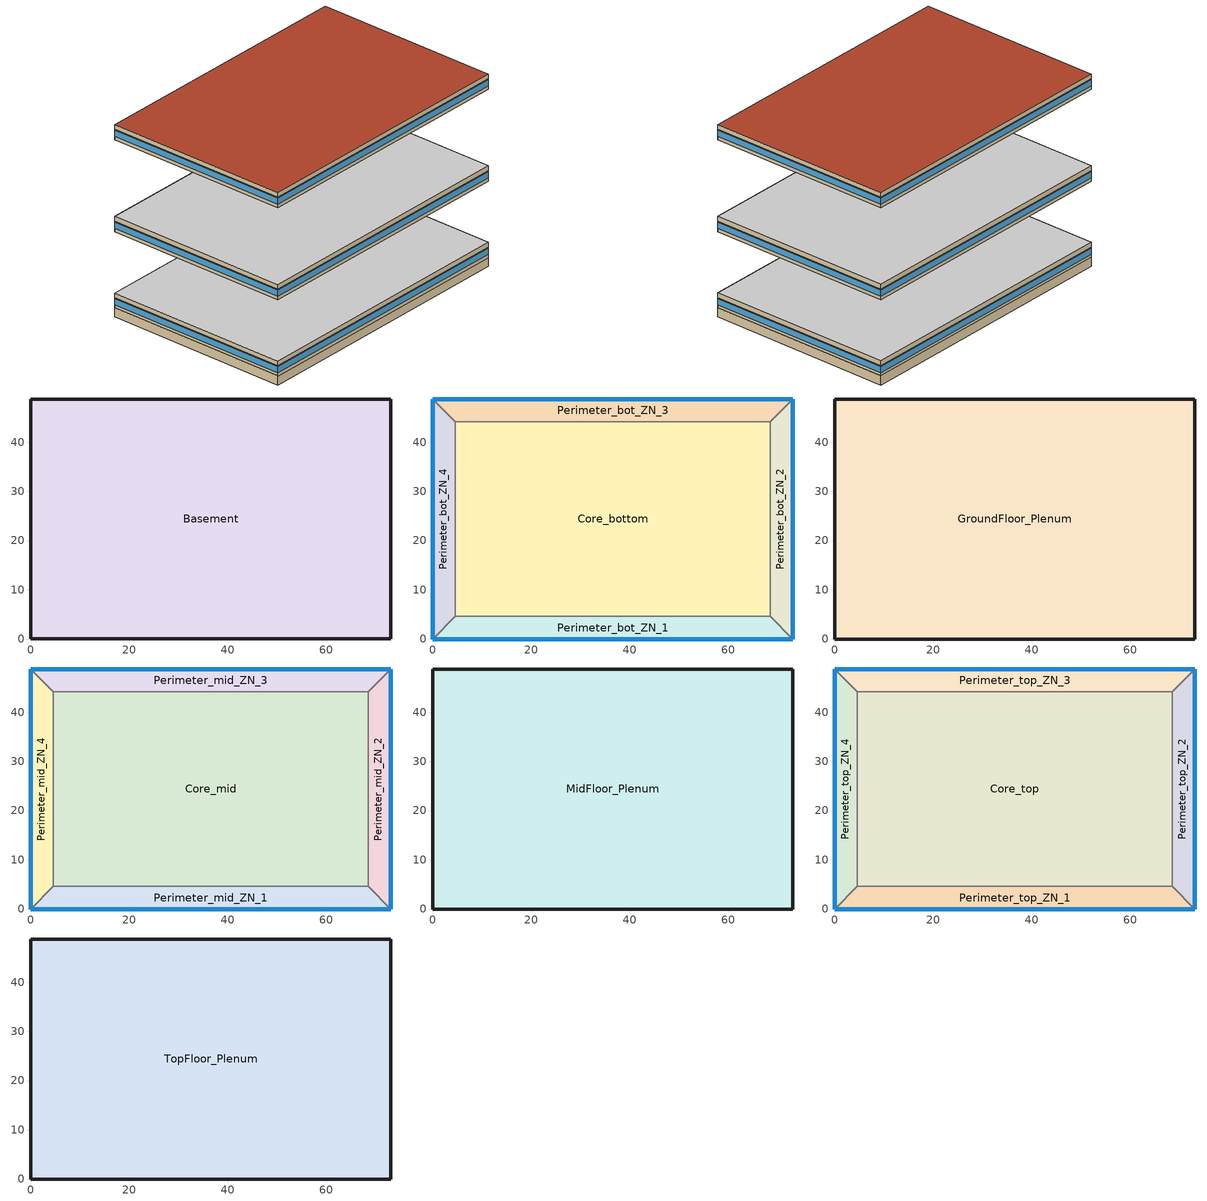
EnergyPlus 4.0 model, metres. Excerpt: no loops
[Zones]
Basement
 floor ground (ext-slab): 73.11,48.78 73.11,0.04 0,0.04 0,48.78 z-2.24
 wall ground (below-grade-wall-nonres): 73.11,0.04 73.11,48.78 0,48.78 0,0.04 73.11,0.04 z-2.24:0.2
Core_bottom
 floor to Basement (INT-FLOOR-TOPSIDE): 68.53,44.16 68.53,4.57 4.57,4.57 4.57,44.16 z0
 wall to Perimeter_bot_ZN_2 (int-walls): 68.53,4.57 68.53,44.16 z0:2.74
 wall to Perimeter_bot_ZN_3 (int-walls): 68.53,44.16 4.57,44.16 z0:2.74
 wall to Perimeter_bot_ZN_1 (int-walls): 4.57,4.57 68.53,4.57 z0:2.74
 wall to Perimeter_bot_ZN_4 (int-walls): 4.57,44.16 4.57,4.57 z0:2.74
Perimeter_bot_ZN_1
 floor to Basement (INT-FLOOR-TOPSIDE): 68.53,4.57 73.11,0 0,0 4.57,4.57 z0
 wall outside (ext-walls-mass-nonres): 0,0 73.11,0 z0:2.74
 wall to Perimeter_bot_ZN_2 (int-walls): 73.11,0 68.53,4.57 z0:2.74
 wall to Perimeter_bot_ZN_4 (int-walls): 4.57,4.57 0,0 z0:2.74
 window (window-90.1-2004-nonres-fixed): 0,0 73.11,0 z0.91:2.5
Perimeter_bot_ZN_2
 floor to Basement (INT-FLOOR-TOPSIDE): 68.53,44.16 73.11,48.74 73.11,0 68.53,4.57 z0
 wall outside (ext-walls-mass-nonres): 73.11,0 73.11,48.74 z0:2.74
 wall to Perimeter_bot_ZN_3 (int-walls): 73.11,48.74 68.53,44.16 z0:2.74
 window (window-90.1-2004-nonres-fixed): 73.11,0 73.11,48.74 z0.91:2.5
Perimeter_bot_ZN_3
 floor to Basement (INT-FLOOR-TOPSIDE): 4.57,44.16 0,48.74 73.11,48.74 68.53,44.16 z0
 wall outside (ext-walls-mass-nonres): 73.11,48.74 0,48.74 z0:2.74
 wall to Perimeter_bot_ZN_4 (int-walls): 0,48.74 4.57,44.16 z0:2.74
 window (window-90.1-2004-nonres-fixed): 73.11,48.74 0,48.74 z0.91:2.5
Perimeter_bot_ZN_4
 floor to Basement (INT-FLOOR-TOPSIDE): 4.57,4.57 0,0 0,48.74 4.57,44.16 z0
 wall outside (ext-walls-mass-nonres): 0,48.74 0,0 z0:2.74
 window (window-90.1-2004-nonres-fixed): 0,48.74 0,0 z0.91:2.5
GroundFloor_Plenum
 floor to Perimeter_bot_ZN_1 (DropCeiling): 4.57,4.57 68.53,4.57 73.11,0 0,0 z2.74
 floor to Perimeter_bot_ZN_2 (DropCeiling): 73.11,48.74 73.11,0 68.53,4.57 68.53,44.16 z2.74
 floor to Perimeter_bot_ZN_3 (DropCeiling): 68.53,44.16 4.57,44.16 0,48.74 73.11,48.74 z2.74
 floor to Perimeter_bot_ZN_4 (DropCeiling): 4.57,44.16 4.57,4.57 0,0 0,48.74 z2.74
 floor to Core_bottom (DropCeiling): 68.53,4.57 4.57,4.57 4.57,44.16 68.53,44.16 z2.74
 wall outside (ext-walls-mass-nonres): 73.11,0 73.11,48.74 0,48.74 0,0 73.11,0 z2.74:3.96
 ceiling adiabatic (INT-FLOOR-UNDERSIDE): 73.11,0 73.11,48.74 0,48.74 0,0 z3.96
Core_mid
 floor adiabatic (INT-FLOOR-TOPSIDE): 68.53,44.16 68.53,4.57 4.57,4.57 4.57,44.16 z19.82
 wall to Perimeter_mid_ZN_2 (int-walls): 68.53,4.57 68.53,44.16 z19.82:22.56
 wall to Perimeter_mid_ZN_3 (int-walls): 68.53,44.16 4.57,44.16 z19.82:22.56
 wall to Perimeter_mid_ZN_1 (int-walls): 4.57,4.57 68.53,4.57 z19.82:22.56
 wall to Perimeter_mid_ZN_4 (int-walls): 4.57,44.16 4.57,4.57 z19.82:22.56
Perimeter_mid_ZN_1
 floor adiabatic (INT-FLOOR-TOPSIDE): 68.53,4.57 73.11,0 0,0 4.57,4.57 z19.82
 wall outside (ext-walls-mass-nonres): 0,0 73.11,0 z19.82:22.56
 wall to Perimeter_mid_ZN_2 (int-walls): 73.11,0 68.53,4.57 z19.82:22.56
 wall to Perimeter_mid_ZN_4 (int-walls): 4.57,4.57 0,0 z19.82:22.56
 window (window-90.1-2004-nonres-fixed): 0,0 73.11,0 z20.73:22.32
Perimeter_mid_ZN_2
 floor adiabatic (INT-FLOOR-TOPSIDE): 68.53,44.16 73.11,48.74 73.11,0 68.53,4.57 z19.82
 wall outside (ext-walls-mass-nonres): 73.11,0 73.11,48.74 z19.82:22.56
 wall to Perimeter_mid_ZN_3 (int-walls): 73.11,48.74 68.53,44.16 z19.82:22.56
 window (window-90.1-2004-nonres-fixed): 73.11,0 73.11,48.74 z20.73:22.32
Perimeter_mid_ZN_3
 floor adiabatic (INT-FLOOR-TOPSIDE): 4.57,44.16 0,48.74 73.11,48.74 68.53,44.16 z19.82
 wall outside (ext-walls-mass-nonres): 73.11,48.74 0,48.74 z19.82:22.56
 wall to Perimeter_mid_ZN_4 (int-walls): 0,48.74 4.57,44.16 z19.82:22.56
 window (window-90.1-2004-nonres-fixed): 73.11,48.74 0,48.74 z20.73:22.32
Perimeter_mid_ZN_4
 floor adiabatic (INT-FLOOR-TOPSIDE): 4.57,4.57 0,0 0,48.74 4.57,44.16 z19.82
 wall outside (ext-walls-mass-nonres): 0,48.74 0,0 z19.82:22.56
 window (window-90.1-2004-nonres-fixed): 0,48.74 0,0 z20.73:22.32
MidFloor_Plenum
 floor to Perimeter_mid_ZN_1 (DropCeiling): 73.11,0 0,0 4.57,4.57 68.53,4.57 z22.56
 floor to Perimeter_mid_ZN_2 (DropCeiling): 73.11,0 68.53,4.57 68.53,44.16 73.11,48.74 z22.56
 floor to Perimeter_mid_ZN_3 (DropCeiling): 0,48.74 73.11,48.74 68.53,44.16 4.57,44.16 z22.56
 floor to Perimeter_mid_ZN_4 (DropCeiling): 0,0 0,48.74 4.57,44.16 4.57,4.57 z22.56
 floor to Core_mid (DropCeiling): 68.53,4.57 4.57,4.57 4.57,44.16 68.53,44.16 z22.56
 wall outside (ext-walls-mass-nonres): 73.11,0 73.11,48.74 0,48.74 0,0 73.11,0 z22.56:23.78
 ceiling adiabatic (INT-FLOOR-UNDERSIDE): 73.11,48.74 0,48.74 0,0 73.11,0 z23.78
Core_top
 floor adiabatic (INT-FLOOR-TOPSIDE): 68.53,44.16 68.53,4.57 4.57,4.57 4.57,44.16 z43.6
 wall to Perimeter_top_ZN_2 (int-walls): 68.53,4.57 68.53,44.16 z43.6:46.34
 wall to Perimeter_top_ZN_3 (int-walls): 68.53,44.16 4.57,44.16 z43.6:46.34
 wall to Perimeter_top_ZN_1 (int-walls): 4.57,4.57 68.53,4.57 z43.6:46.34
 wall to Perimeter_top_ZN_4 (int-walls): 4.57,44.16 4.57,4.57 z43.6:46.34
Perimeter_top_ZN_1
 floor adiabatic (INT-FLOOR-TOPSIDE): 68.53,4.57 73.11,0 0,0 4.57,4.57 z43.6
 wall outside (ext-walls-mass-nonres): 0,0 73.11,0 z43.6:46.34
 wall to Perimeter_top_ZN_2 (int-walls): 73.11,0 68.53,4.57 z43.6:46.34
 wall to Perimeter_top_ZN_4 (int-walls): 4.57,4.57 0,0 z43.6:46.34
 window (window-90.1-2004-nonres-fixed): 0,0 73.11,0 z44.51:46.1
Perimeter_top_ZN_2
 floor adiabatic (INT-FLOOR-TOPSIDE): 68.53,44.16 73.11,48.74 73.11,0 68.53,4.57 z43.6
 wall outside (ext-walls-mass-nonres): 73.11,0 73.11,48.74 z43.6:46.34
 wall to Perimeter_top_ZN_3 (int-walls): 73.11,48.74 68.53,44.16 z43.6:46.34
 window (window-90.1-2004-nonres-fixed): 73.11,0 73.11,48.74 z44.51:46.1
Perimeter_top_ZN_3
 floor adiabatic (INT-FLOOR-TOPSIDE): 4.57,44.16 0,48.74 73.11,48.74 68.53,44.16 z43.6
 wall outside (ext-walls-mass-nonres): 73.11,48.74 0,48.74 z43.6:46.34
 wall to Perimeter_top_ZN_4 (int-walls): 0,48.74 4.57,44.16 z43.6:46.34
 window (window-90.1-2004-nonres-fixed): 73.11,48.74 0,48.74 z44.51:46.1
Perimeter_top_ZN_4
 floor adiabatic (INT-FLOOR-TOPSIDE): 4.57,4.57 0,0 0,48.74 4.57,44.16 z43.6
 wall outside (ext-walls-mass-nonres): 0,48.74 0,0 z43.6:46.34
 window (window-90.1-2004-nonres-fixed): 0,48.74 0,0 z44.51:46.1
TopFloor_Plenum
 floor to Perimeter_top_ZN_1 (DropCeiling): 73.11,0 0,0 4.57,4.57 68.53,4.57 z46.34
 floor to Perimeter_top_ZN_2 (DropCeiling): 73.11,0 68.53,4.57 68.53,44.16 73.11,48.74 z46.34
 floor to Perimeter_top_ZN_3 (DropCeiling): 0,48.74 73.11,48.74 68.53,44.16 4.57,44.16 z46.34
 floor to Perimeter_top_ZN_4 (DropCeiling): 0,0 0,48.74 4.57,44.16 4.57,4.57 z46.34
 floor to Core_top (DropCeiling): 4.57,44.16 68.53,44.16 68.53,4.57 4.57,4.57 z46.34
 wall outside (ext-walls-mass-nonres): 73.11,0 73.11,48.74 0,48.74 0,0 73.11,0 z46.34:47.56
 roof outside (roof-IEAD-nonres): 73.11,0 73.11,48.74 0,48.74 0,0 z47.56
[Site:Location]
USA NV-LAS VEGAS: Latitude {deg}=36.07; Longitude {deg}=-115.17; Time Zone {hr}=-8; Elevation {m}=664
[SizingPeriod:DesignDay] Barometric Pressure {Pa}=93598; Rain {0-no,1-yes}=0; Snow on ground {0-no,1-yes}=0; Day of Month=21; Daylight Savings Time Indicator=0; Humidity Indicating Type=WetBulb
Name | Maximum Dry-Bulb Temperature {C} | Daily Temp Range {C} | Humidity Indicating Conditions at Maximum Dry-Bulb | Wind Speed {m/s} design conditions vs. traditional 6.71 m/s (15 mph) | Wind Direction {Degrees; N=0, S=180} | Clearness {0.0 to 1.1} | Month | Day Type | Wind Speed {m/s} design conditions vs. traditional 3.35 m/s (7mph)
LAS_VEGAS Ann Htg 99.6% Condns DB | -1.7 | 0 | -1.7 | 3.1 | 240 | 0 | 1 | WinterDesignDay
LAS_VEGAS Ann Clg .4% Condns WB=>MDB | 34.7 | 13.6 | 21.9 |  | 230 | 1 | 7 | SummerDesignDay | 5.3
[Site:GroundTemperature:BuildingSurface]
18.89, 18.889, 18.895, 20.344, 20.899, 20.929, 20.753, 20.826, 21.013, 20.868, 19.246, 18.923
[Site:WaterMainsTemperature]
Calculation Method=CORRELATION; Annual Average Outdoor Air Temperature {C}=19.48; Maximum Difference In Monthly Average Outdoor Air Temperatures {deltaC}=25.6
[Building]
Benchmark Large Office New V1.2_4.0: North Axis=0; Terrain=City; Loads Convergence Tolerance Value=0.04; Temperature Convergence Tolerance Value=0.2; Solar Distribution=FullInteriorAndExterior; Maximum Number of Warmup Days=25
[Construction]
ext-walls-mass-nonres: 1IN Stucco, 8IN Concrete HW, Mass NonRes Wall Insulation, 1/2IN Gypsum
roof-IEAD-nonres: Roof Membrane, IEAD NonRes Roof Insulation, Metal Decking
ext-slab: HW CONCRETE, CP02 CARPET PAD
int-walls: 1/2IN Gypsum, 1/2IN Gypsum
INT-FLOOR-TOPSIDE: MAT-CC05 4 HW CONCRETE, CP02 CARPET PAD
INT-FLOOR-UNDERSIDE: CP02 CARPET PAD, MAT-CC05 4 HW CONCRETE
below-grade-wall-nonres: 8IN Concrete HW, UGWall NonRes Insulation
DropCeiling: Std AC02
window-90.1-2004-nonres-fixed: ASHRAE NonRes Fixed Assembly Window
InteriorFurnishings: Std Wood 6inch
[Material] Thermal Absorptance=0.9
Name | Roughness | Thickness {m} | Conductivity {W/m-K} | Density {kg/m3} | Specific Heat {J/kg-K} | Solar Absorptance | Visible Absorptance | Density | Specific Heat | Thickness | Conductivity
Mass NonRes Wall Insulation | MediumRough | 0.0365395 | 0.049 | 265 | 836.8 | 0.7 | 0.7
IEAD NonRes Roof Insulation | MediumRough | 0.124663 | 0.049 |  |  | 0.7 | 0.7 | 265 | 836.8
UGWall NonRes Insulation | MediumRough | 0.0001 | 0.049 | 265 | 836.8 | 0.7 | 0.7
1/2IN Gypsum | Smooth | 0.0127 | 0.16 | 784.9 | 830 | 0.92 | 0.92
1IN Stucco | Smooth |  |  |  |  | 0.92 | 0.92 | 1858 | 837 | 0.0253 | 0.6918
8IN CONCRETE HW | Rough | 0.2032 | 1.311 | 2240 | 836.8 | 0.7 | 0.7
HW CONCRETE; MAT-CC05 4 HW CONCRETE | Rough | 0.1016 | 1.311 | 2240 | 836.8 | 0.7 | 0.7
Roof Membrane | VeryRough | 0.0095 | 0.16 | 1121.29 | 1460 | 0.7 | 0.7
Metal Decking | MediumSmooth | 0.0015 | 45.006 | 7680 | 418.4 | 0.7 | 0.3
Std AC02 | MediumSmooth | 0.0127 | 0.057 | 288 | 1339 | 0.7 | 0.2
Std Wood 6inch | MediumSmooth | 0.15 | 0.12 | 540 | 1210 | 0.7 | 0.7
[Material:NoMass]
CP02 CARPET PAD: Roughness=VeryRough; Thermal Resistance {(m2-K)/W}=0.2165; Thermal Absorptance=0.9; Solar Absorptance=0.7; Visible Absorptance=0.8
[WindowMaterial:SimpleGlazingSystem]
ASHRAE NonRes Fixed Assembly Window: U-Factor=3.23646; Solar Heat Gain Coefficient=0.25
[Zone] Type=1; Ceiling Height=-9999
Name | Multiplier | Volume | Part of Total Floor Area
Basement | 1 | 8690.42 | Yes
Core_bottom; Core_top | 1 | 6948.69 | Yes
Core_mid | 10 | 6948.69 | Yes
GroundFloor_Plenum; TopFloor_Plenum | 1 | 4344.14 | No
MidFloor_Plenum | 10 | 4344.14 | No
Perimeter_bot_ZN_1; Perimeter_top_ZN_1 | 1 | 860.0236 | Yes
Perimeter_bot_ZN_2; Perimeter_bot_ZN_4; Perimeter_top_ZN_2; Perimeter_top_ZN_4 | 1 | 554.2198 | Yes
Perimeter_bot_ZN_3; Perimeter_top_ZN_3 | 1 | 860.0048 | Yes
Perimeter_mid_ZN_1 | 10 | 860.0236 | Yes
Perimeter_mid_ZN_2; Perimeter_mid_ZN_4 | 10 | 554.2198 | Yes
Perimeter_mid_ZN_3 | 10 | 860.0048 | Yes
[People] Schedule=BLDG_OCC_SCH; Number of People Calculation Method=Area/Person; Fraction Radiant=0.3; User Specified Sensible Fraction=AUTOCALCULATE; Activity Level Schedule=ACTIVITY_SCH; Enable ASHRAE 55 Comfort Warnings=No; MRT Calculation=ZoneAveraged; Work Efficiency Schedule=WORK_EFF_SCH; Clothing Schedule=CLOTHING_SCH; Air Velocity Schedule=AIR_VELO_SCH; Thermal Comfort Report=FANGER
Name | Zone | Zone Area per Person
Basement People | Basement | 37.16
Core_bottom People | Core_bottom | 18.58
Core_mid People | Core_mid | 18.58
Core_top People | Core_top | 18.58
Perimeter_bot_ZN_1 People | Perimeter_bot_ZN_1 | 18.58
Perimeter_bot_ZN_2 People | Perimeter_bot_ZN_2 | 18.58
Perimeter_bot_ZN_3 People | Perimeter_bot_ZN_3 | 18.58
Perimeter_bot_ZN_4 People | Perimeter_bot_ZN_4 | 18.58
Perimeter_mid_ZN_1 People | Perimeter_mid_ZN_1 | 18.58
Perimeter_mid_ZN_2 People | Perimeter_mid_ZN_2 | 18.58
Perimeter_mid_ZN_3 People | Perimeter_mid_ZN_3 | 18.58
Perimeter_mid_ZN_4 People | Perimeter_mid_ZN_4 | 18.58
Perimeter_top_ZN_1 People | Perimeter_top_ZN_1 | 18.58
Perimeter_top_ZN_2 People | Perimeter_top_ZN_2 | 18.58
Perimeter_top_ZN_3 People | Perimeter_top_ZN_3 | 18.58
Perimeter_top_ZN_4 People | Perimeter_top_ZN_4 | 18.58
[Lights] Schedule=BLDG_LIGHT_SCH; Design Level Calculation Method=Watts/Area; Watts per Zone Area {W/m2}=10.76; Return Air Fraction=0; Fraction Radiant=0.7; Fraction Visible=0.2; Fraction Replaceable=1; Return Air Fraction is Calculated from Plenum Temperature=No
Name | Zone
Basement_Lights | Basement
Core_bottom_Lights | Core_bottom
Core_mid_Lights | Core_mid
Core_top_Lights | Core_top
Perimeter_bot_ZN_1_Lights | Perimeter_bot_ZN_1
Perimeter_bot_ZN_2_Lights | Perimeter_bot_ZN_2
Perimeter_bot_ZN_3_Lights | Perimeter_bot_ZN_3
Perimeter_bot_ZN_4_Lights | Perimeter_bot_ZN_4
Perimeter_mid_ZN_1_Lights | Perimeter_mid_ZN_1
Perimeter_mid_ZN_2_Lights | Perimeter_mid_ZN_2
Perimeter_mid_ZN_3_Lights | Perimeter_mid_ZN_3
Perimeter_mid_ZN_4_Lights | Perimeter_mid_ZN_4
Perimeter_top_ZN_1_Lights | Perimeter_top_ZN_1
Perimeter_top_ZN_2_Lights | Perimeter_top_ZN_2
Perimeter_top_ZN_3_Lights | Perimeter_top_ZN_3
Perimeter_top_ZN_4_Lights | Perimeter_top_ZN_4
[ElectricEquipment] Schedule=BLDG_EQUIP_SCH; Design Level Calculation Method=Watts/Area; Fraction Latent=0; Fraction Radiant=0.5; Fraction Lost=0
Name | Zone | Watts per Zone Floor Area {W/m2}
Basement_PlugMisc_Equip | Basement | 4.84
Core_bottom_PlugMisc_Equip | Core_bottom | 8.07
Core_mid_PlugMisc_Equip | Core_mid | 8.07
Core_top_PlugMisc_Equip | Core_top | 8.07
Perimeter_bot_ZN_1_PlugMisc_Equip | Perimeter_bot_ZN_1 | 8.07
Perimeter_bot_ZN_2_PlugMisc_Equip | Perimeter_bot_ZN_2 | 8.07
Perimeter_bot_ZN_3_PlugMisc_Equip | Perimeter_bot_ZN_3 | 8.07
Perimeter_bot_ZN_4_PlugMisc_Equip | Perimeter_bot_ZN_4 | 8.07
Perimeter_mid_ZN_1_PlugMisc_Equip | Perimeter_mid_ZN_1 | 8.07
Perimeter_mid_ZN_2_PlugMisc_Equip | Perimeter_mid_ZN_2 | 8.07
Perimeter_mid_ZN_3_PlugMisc_Equip | Perimeter_mid_ZN_3 | 8.07
Perimeter_mid_ZN_4_PlugMisc_Equip | Perimeter_mid_ZN_4 | 8.07
Perimeter_top_ZN_1_PlugMisc_Equip | Perimeter_top_ZN_1 | 8.07
Perimeter_top_ZN_2_PlugMisc_Equip | Perimeter_top_ZN_2 | 8.07
Perimeter_top_ZN_3_PlugMisc_Equip | Perimeter_top_ZN_3 | 8.07
Perimeter_top_ZN_4_PlugMisc_Equip | Perimeter_top_ZN_4 | 8.07
[Exterior:Lights]
Exterior Facade Lighting: Schedule=ALWAYS_ON; Design Level=2499; Control Option=AstronomicalClock
[Exterior:FuelEquipment]
Elevators: Fuel Use Type=Electricity; Schedule=BLDG_ELEVATORS; Design Level {W}=244444
[ZoneInfiltration:DesignFlowRate] Design Volume Flow Rate Calculation Method=Flow/ExteriorArea; Constant Term Coefficient=1; Temperature Term Coefficient=0; Velocity Term Coefficient=0; Velocity Squared Term Coefficient=0
Name | Zone | Schedule | Flow per Exterior Surface Area {m3/s/m2}
GroundFloor_Plenum_Infiltration | GroundFloor_Plenum | ALWAYS_ON | 0.000302
MidFloor_Plenum_Infiltration | MidFloor_Plenum | ALWAYS_ON | 0.000302
Perimeter_bot_ZN_1_Infiltration | Perimeter_bot_ZN_1 | INFIL_QUARTER_ON_SCH | 0.000302
Perimeter_bot_ZN_2_Infiltration | Perimeter_bot_ZN_2 | INFIL_QUARTER_ON_SCH | 0.000302
Perimeter_bot_ZN_3_Infiltration | Perimeter_bot_ZN_3 | INFIL_QUARTER_ON_SCH | 0.000302
Perimeter_bot_ZN_4_Infiltration | Perimeter_bot_ZN_4 | INFIL_QUARTER_ON_SCH | 0.000302
Perimeter_mid_ZN_1_Infiltration | Perimeter_mid_ZN_1 | INFIL_QUARTER_ON_SCH | 0.000302
Perimeter_mid_ZN_2_Infiltration | Perimeter_mid_ZN_2 | INFIL_QUARTER_ON_SCH | 0.000302
Perimeter_mid_ZN_3_Infiltration | Perimeter_mid_ZN_3 | INFIL_QUARTER_ON_SCH | 0.000302
Perimeter_mid_ZN_4_Infiltration | Perimeter_mid_ZN_4 | INFIL_QUARTER_ON_SCH | 0.000302
Perimeter_top_ZN_1_Infiltration | Perimeter_top_ZN_1 | INFIL_QUARTER_ON_SCH | PARAMS[:Infiltration]) %>
Perimeter_top_ZN_2_Infiltration | Perimeter_top_ZN_2 | INFIL_QUARTER_ON_SCH | PARAMS[:Infiltration]) %>
Perimeter_top_ZN_3_Infiltration | Perimeter_top_ZN_3 | INFIL_QUARTER_ON_SCH | PARAMS[:Infiltration]) %>
Perimeter_top_ZN_4_Infiltration | Perimeter_top_ZN_4 | INFIL_QUARTER_ON_SCH | PARAMS[:Infiltration]) %>
TopFloor_Plenum_Infiltration | TopFloor_Plenum | ALWAYS_ON | PARAMS[:Infiltration]) %>
[InternalMass] Construction=InteriorFurnishings
Name | Zone | Surface Area
Basement Internal Mass | Basement | 7126.21
Core_bottom Internal Mass | Core_bottom | 5064.65
Core_mid Internal Mass | Core_mid | 5064.65
Core_top Internal Mass | Core_top | 5064.65
Perimeter_bot_ZN_1 Internal Mass | Perimeter_bot_ZN_1 | 626.8394
Perimeter_bot_ZN_2 Internal Mass | Perimeter_bot_ZN_2 | 403.9503
Perimeter_bot_ZN_3 Internal Mass | Perimeter_bot_ZN_3 | 626.8257
Perimeter_bot_ZN_4 Internal Mass | Perimeter_bot_ZN_4 | 403.9503
Perimeter_mid_ZN_1 Internal Mass | Perimeter_mid_ZN_1 | 626.8394
Perimeter_mid_ZN_2 Internal Mass | Perimeter_mid_ZN_2 | 403.9503
Perimeter_mid_ZN_3 Internal Mass | Perimeter_mid_ZN_3 | 626.8257
Perimeter_mid_ZN_4 Internal Mass | Perimeter_mid_ZN_4 | 403.9503
Perimeter_top_ZN_1 Internal Mass | Perimeter_top_ZN_1 | 626.8394
Perimeter_top_ZN_2 Internal Mass | Perimeter_top_ZN_2 | 403.9503
Perimeter_top_ZN_3 Internal Mass | Perimeter_top_ZN_3 | 626.8257
Perimeter_top_ZN_4 Internal Mass | Perimeter_top_ZN_4 | 403.9503
[AvailabilityManager:NightCycle] Availability Schedule=ALWAYS_ON; Fan Schedule=HVACOperationSchd; Control Type {CycleOnAny | CycleOnControlZone | CycleOnAnyZoneFansOnly}=CycleOnAny; Thermostat Tolerance {delta C}=1; Cycling Run Time {s}=1800
VAV_1 Availability Manager; VAV_2 Availability Manager; VAV_3 Availability Manager; VAV_5 Availability Manager
[AirLoopHVAC:ReturnPlenum]
Name | Zone
VAV_2 Return Plenum | MidFloor_Plenum
VAV_1 Return Plenum | GroundFloor_Plenum
VAV_3 Return Plenum | TopFloor_Plenum
[UtilityCost:Tariff]
Name | Output Meter | Conversion Factor Choice | Time of Use Period Schedule | Season Schedule | Demand Window Length | Monthly Charge or Variable | Group
NevadaPower_LGS-3_LargeGeneral | Electricity:Facility | kWh | NevadaPowTOUSched | NevadaPowSeasonsSched | HalfHour | 184 | Comm Elect
NevadaPower_LGS-2_LargeGeneral | Electricity:Facility | kWh | NevadaPowTOUSched | NevadaPowSeasonsSched | HalfHour | 179 | Comm Elect
NevadaPower_LGS-1_LargeGeneral | Electricity:Facility | kWh |  |  | HalfHour | 15.7 | Comm Elect
NevadaPower_GS_GeneralService | Electricity:Facility | kWh |  |  | HalfHour | 11 | Comm Elect
NV_EIAMonthlyRateGas | Gas:Facility | MCF |  |  |  | 0 | Comm Gas
[UtilityCost:Charge:Simple]
Name | Charge Variable | Tariff | Source Variable | Season | Category Variable | Cost per Unit Value or Variable
 | SummerPeakEnergyCharge | NevadaPower_LGS-3_LargeGeneral | PeakEnergy | Summer | EnergyCharges | 0.0858
 | SummerOffPeakEnergyCharge | NevadaPower_LGS-3_LargeGeneral | OffPeakEnergy | Summer | EnergyCharges | 0.0484
 | SummerShoulderEnergyCharge | NevadaPower_LGS-3_LargeGeneral | ShoulderEnergy | Summer | EnergyCharges | 0.0706
 | WinterEnergyCharge | NevadaPower_LGS-3_LargeGeneral | totalEnergy | Winter | EnergyCharges | 0.04925
 | DeferredAccountingEnergyCharge | NevadaPower_LGS-3_LargeGeneral | totalEnergy | Annual | EnergyCharges | 0.0128
 | FacilitiesDemandCharge | NevadaPower_LGS-3_LargeGeneral | totalDemand | Annual | DemandCharges | 2.94
 | WinterDemandCharge | NevadaPower_LGS-3_LargeGeneral | totalDemand | Winter | DemandCharges | 0.5
 | SummerOnPeakDemandCharge | NevadaPower_LGS-3_LargeGeneral | PeakDemand | Summer | DemandCharges | 8.36
 | SummerShoulderDemandCharge | NevadaPower_LGS-3_LargeGeneral | ShoulderDemand | Summer | DemandCharges | 0.43
 | TaxofSixPtfivePercent | NevadaPower_LGS-3_LargeGeneral | SubTotal | Annual | Taxes | 0.065
 | SummerPeakEnergyCharge | NevadaPower_LGS-2_LargeGeneral | PeakEnergy | Summer | EnergyCharges | 0.0889
 | SummerOffPeakEnergyCharge | NevadaPower_LGS-2_LargeGeneral | OffPeakEnergy | Summer | EnergyCharges | 0.0502
 | SummerShoulderEnergyCharge | NevadaPower_LGS-2_LargeGeneral | ShoulderEnergy | Summer | EnergyCharges | 0.0725
 | WinterEnergyCharge | NevadaPower_LGS-2_LargeGeneral | totalEnergy | Winter | EnergyCharges | 0.0509
 | DeferredAccountingEnergyCharge | NevadaPower_LGS-2_LargeGeneral | totalEnergy | Annual | EnergyCharges | 0.0128
 | FacilitiesDemandCharge | NevadaPower_LGS-2_LargeGeneral | totalDemand | Annual | DemandCharges | 2.74
 | WinterDemandCharge | NevadaPower_LGS-2_LargeGeneral | totalDemand | Winter | DemandCharges | 0.25
 | SummerOnPeakDemandCharge | NevadaPower_LGS-2_LargeGeneral | PeakDemand | Summer | DemandCharges | 7.16
 | SummerShoulderDemandCharge | NevadaPower_LGS-2_LargeGeneral | ShoulderDemand | Summer | DemandCharges | 0.39
 | TaxofSixPtfivePercent | NevadaPower_LGS-2_LargeGeneral | SubTotal | Annual | Taxes | 0.065
 | AnnualElectConsumpCharge | NevadaPower_LGS-1_LargeGeneral | totalEnergy | Annual | EnergyCharges | 0.0646
 | AnnualDefferredAccountingCharge | NevadaPower_LGS-1_LargeGeneral | totalEnergy | Annual | EnergyCharges | 0.0128
 | AnnualFacilitiesDemandCharge | NevadaPower_LGS-1_LargeGeneral | totalDemand | Annual | DemandCharges | 3.77
 | AnnualDemandCharge | NevadaPower_LGS-1_LargeGeneral | totalDemand | Annual | DemandCharges | 1.1
 | TaxofSixPtfivePercent | NevadaPower_LGS-1_LargeGeneral | SubTotal | Annual | Taxes | 0.065
 | AnnualElectConsumpCharge | NevadaPower_GS_GeneralService | totalEnergy | Annual | EnergyCharges | 0.0783
 | AnnualDefferredAccountingCharge | NevadaPower_GS_GeneralService | totalEnergy | Annual | EnergyCharges | 0.0128
 | TaxofSixPtfivePercent | NevadaPower_GS_GeneralService | SubTotal | Annual | Taxes | 0.065
 | MonthlyRateGasCharge | NV_EIAMonthlyRateGas | totalEnergy | Annual | EnergyCharges | NV_MonthlyGasRates
 | TaxofSixPtfivePercent | NV_EIAMonthlyRateGas | SubTotal | Annual | Taxes | 0.065
[UtilityCost:Qualify] Season=Annual; Threshold Test=Count
Name | Tariff | Variable | Qualify Type | Threshold Value or Variable | Number of Months
MinDemand1000kw | NevadaPower_LGS-3_LargeGeneral | TotalDemand | Minimum | 1000 | 12
MinEnergy3500kwh | NevadaPower_LGS-3_LargeGeneral | TotalEnergy | Minimum | 3500 | 12
MinDemand300kw | NevadaPower_LGS-2_LargeGeneral | TotalDemand | Minimum | 300 | 12
MinEnergy3500kwh | NevadaPower_LGS-2_LargeGeneral | TotalEnergy | Minimum | 3500 | 12
MaxDemand1000kw | NevadaPower_LGS-2_LargeGeneral | TotalDemand | Maximum | 1000 | 1
MaxDemand300kw | NevadaPower_LGS-1_LargeGeneral | TotalDemand | Maximum | 300 | 1
MinEnergy3500kwh | NevadaPower_LGS-1_LargeGeneral | TotalEnergy | Minimum | 3500 | 12
MaxDemand300kw | NevadaPower_GS_GeneralService | TotalDemand | Maximum | 300 | 1
MaxEnergy3500kwh | NevadaPower_GS_GeneralService | TotalEnergy | Maximum | 3500 | 1
[UtilityCost:Variable]
NV_MonthlyGasRates: Tariff=NV_EIAMonthlyRateGas; January Value=7.51; February Value=7.65; March Value=7.82; April Value=7.88; May Value=7.78; June Value=8.22; July Value=8.87; August Value=9.26; September Value=9.02; October Value=9.31; November Value=7.45; December Value=7.24
[Schedule:Compact]
ALWAYS_ON: Through: 12/31, For: AllDays, Until: 24:00, 1
INFIL_QUARTER_ON_SCH: Through: 12/31, For: Weekdays SummerDesignDay, Until: 06:00, 1, Until: 22:00, 0.25, Until: 24:00, 1, For: Saturday WinterDesignDay, Until: 06:00, 1, Until: 18:00, 0.25, Until: 24:00, 1, For: Sunday Holidays AllOtherDays, Until: 24:00, 1
BLDG_OCC_SCH: Fraction, Through: 12/31, For: SummerDesignDay, Until: 06:00, 0, Until: 22:00, 1, Until: 24:00, 0.05, For: Weekdays, Until: 06:00, 0, Until: 07:00, 0.1, Until: 08:00, 0.2, Until: 12:00, 0.95, Until: 13:00, 0.5, Until: 17:00, 0.95, Until: 18:00, 0.3, Until: 20:00, 0.1, Until: 24:00, 0.05, For: Saturday, Until: 06:00, 0, Until: 08:00, 0.1, Until: 12:00, 0.3, Until: 17:00, 0.1, Until: 24:00, 0, For: AllOtherDays, Until: 24:00, 0
BLDG_LIGHT_SCH: Fraction, Through: 12/31, For: Weekdays, Until: 05:00, 0.05, Until: 07:00, 0.1, Until: 08:00, 0.3, Until: 17:00, 0.9, Until: 18:00, 0.5, Until: 20:00, 0.3, Until: 22:00, 0.2, Until: 23:00, 0.1, Until: 24:00, 0.05, For: Saturday, Until: 06:00, 0.05, Until: 08:00, 0.1, Until: 12:00, 0.3, Until: 17:00, 0.15, Until: 24:00, 0.05, For: SummerDesignDay, Until: 24:00, 1, For: WinterDesignDay, Until: 24:00, 0, For: AllOtherDays, Until: 24:00, 0.05
BLDG_EQUIP_SCH: Fraction, Through: 12/31, For: Weekdays, Until: 08:00, 0.4, Until: 12:00, 0.9, Until: 13:00, 0.8, Until: 17:00, 0.9, Until: 18:00, 0.5, Until: 24:00, 0.4, For: Saturday, Until: 06:00, 0.3, Until: 08:00, 0.4, Until: 12:00, 0.5, Until: 17:00, 0.35, Until: 24:00, 0.3, For: SummerDesignDay, Until: 24:00, 1, For: WinterDesignDay, Until: 24:00, 0, For: AllOtherDays, Until: 24:00, 0.3
ACTIVITY_SCH: Through: 12/31, For: AllDays, Until: 24:00, 120
WORK_EFF_SCH: Through: 12/31, For: AllDays, Until: 24:00, 0
AIR_VELO_SCH: Through: 12/31, For: AllDays, Until: 24:00, 0.2
CLOTHING_SCH: Through: 04/30, For: AllDays, Until: 24:00, 1, Through: 09/30, For: AllDays, Until: 24:00, 0.5, Through: 12/31, For: AllDays, Until: 24:00, 1
HVACOperationSchd: Through: 12/31, For: Weekdays SummerDesignDay, Until: 06:00, 0, Until: 22:00, 1, Until: 24:00, 0, For: Saturday WinterDesignDay, Until: 06:00, 0, Until: 18:00, 1, Until: 24:00, 0, For: AllOtherDays, Until: 24:00, 0
NevadaPowSeasonsSched: Through: 5/31, For: AllDays, Until: 24:00, 1, Through: 9/30, For: AllDays, Until: 24:00, 3, Through: 12/31, For: AllDays, Until: 24:00, 1
NevadaPowTOUSched: Through: 12/31, For: AllDays, Until: 10:00, 3, Until: 13:00, 2, Until: 19:00, 1, Until: 22:00, 2, Until: 24:00, 3
[SCHEDULE:COMPACT]
BLDG_ELEVATORS: Fraction, Through: 12/31, For: AllDays, Until: 04:00, 0.05, Until: 05:00, 0.1, Until: 06:00, 0.2, Until: 07:00, 0.4, Until: 09:00, 0.5, Until: 10:00, 0.35, Until: 16:00, 0.15, Until: 17:00, 0.35, Until: 19:00, 0.5, Until: 21:00, 0.4, Until: 22:00, 0.3, Until: 23:00, 0.2, Until: 24:00, 0.1
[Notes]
DOE Commercial Building Benchmark
Large Office, new construction
ASHRAE Standards 90.1-2004 and 62-1999
Description:  12 story plus basement, office building.
Form:         Area = 46,320 m2 (498,588 ft2); Number of Stories = 12; Shape = rectangle, Aspect ratio = 1.5
Envelope:     Envelope thermal properties vary with climate according to ASHRAE Standard 90.1-2004.
Opaque constructions: mass walls; built-up flat roof (insulation above deck); slab-on-grade floor
Windows: window-to-wall ratio = 38.0%, equal distribution of windows
Infiltration in perimeter zones only
= 0.4 cfm/ft2 above grade wall area at 0.3 in wc (75 Pa) adjusted to 0.016 in wc (4 Pa).
25% of full value when ventilation system on.
HVAC:         VAV with reheat and plenum zones
Economizer per 90.1-2004
Int. gains:   lights = 10.76 W/m2 (1.0 W/ft2) (building area method);
elec. plug loads = 8.07 W/m2 (0.75 W/ft2); basement 4.84 W/m2 (0.45 W/ft2)
gas plug load = 0 W/m2 (0 W/ft2)
people = 2,397 total, 5.38/100 m2 (5.0/1000 ft2); basement 2.69/100 m2 (2.5/1000 ft2)
elevators = 12 @ 25 HP each, 91% motor efficiency, motor heat exhausted directly
Detached Shading:               None
Daylight:                       None
Natural Ventilation:            None
Zonal Equipment:                None
Air Primary Loops:              VAV WITH REHEAT
Plant Loops:                    SHWSys1, HeatSys1, CoolSys1, TowerWaterSys
System Equipment Autosize:      Yes
Purchased Cooling:              None
Purchased Heating:              None
Coils:                          Coil:Cooling:Water; Coil:Heating:Water
Pumps:                          Yes
Boilers:                        Boiler:HotWater (gas-fired)
Chillers:                       Chiller:Electric:EIR (water-cooled)
Reference citation for the Commercial Building Benchmarks:
Deru, M.; Field, K.; Studer, D.; Benne, K.; Griffith, B.; Torcellini, P;
Halverson, M.; Winiarski, D.; Liu, B.; Rosenberg, M.; Huang, J.;
Yazdanian, M.; Crawley, D. (2009).
DOE Commercial Building Research Benchmarks for Commercial Buildings.
Washington, DC: U.S. Department of Energy, Energy Efficiency and
Renewable Energy, Office of Building Technologies.
WeatherFileName=USA_NV_Las.Vegas_TMY2.epw
LAS_VEGAS_NV_USA Annual Heating 99.6%, MaxDB=-1.7°C
LAS_VEGAS_NV_USA Annual Cooling (WB=>MDB) .4%, MDB=34.7°C WB=21.9°C
